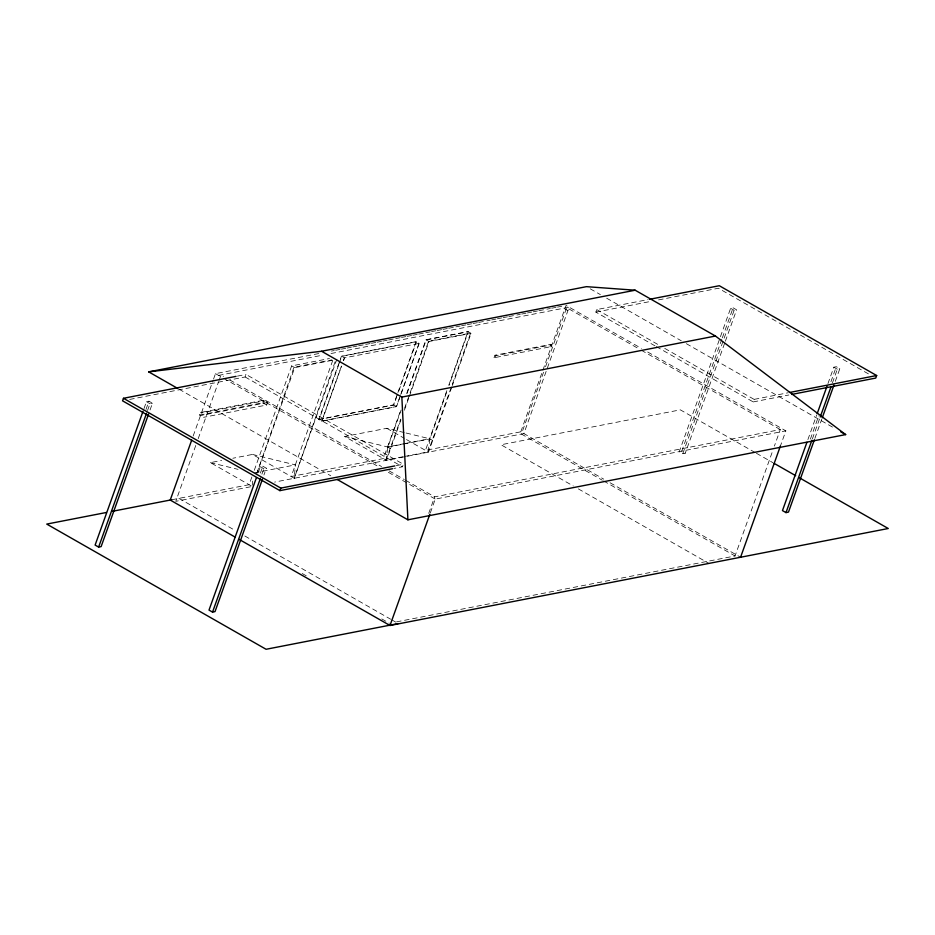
<?xml version="1.0" encoding="UTF-8"?>
<svg xmlns="http://www.w3.org/2000/svg" width="935" height="935" viewBox="0 0 935 935"><rect width="100%" height="100%" fill="white"/><g stroke="black" fill="none" stroke-linecap="round" stroke-linejoin="round"><path stroke-width="0.7" stroke-dasharray="4.67 3.51" d="M252.298 485.125L252.625 481.104M252.497 454.433L295.343 464.882L294.256 478.276L252.497 454.433L232.873 458.255M402.845 456.794L386.026 460.078L387.838 447.105L401.127 409.998M404.247 456.525L428.09 451.885L429.913 438.912L447.129 390.818M256.996 472.759L293.999 367.221L331.867 359.858M335.104 361.775L294.256 478.276L336.799 359.449M144.013 408.513L146.456 401.688L148.945 401.208L152.463 403.207L149.53 411.412M146.012 409.401L148.945 401.208M147.531 410.523L149.974 403.698L152.463 403.207M267.574 402.494L200.487 415.549L199.611 415.058L200.511 412.522L263.6 400.238L267.574 402.494L266.674 405.03L203.561 417.314M193.171 436.002L213.063 380.44M213.542 379.084L215.494 373.649L321.383 353.044M195.777 445.457L175.768 501.335L250.779 486.738M198.208 438.644L218.591 381.725M219.082 380.358L221.022 374.935L223.547 376.373M129.684 399.432L245.099 376.969L246.01 374.444L403.359 464.251L402.459 466.787L393.904 468.447M199.611 415.058L262.712 402.775L263.6 400.238M263.577 403.277L264.5 400.741L201.399 413.025L200.511 412.522M251.889 476.955L249.107 484.704L170.228 500.061M254.262 470.328L291.65 365.889L329.517 358.514M256.354 474.828L294.735 367.642L333.994 359.998M258.399 472.163L260.362 466.694L262.84 466.214L266.358 468.225L263.915 475.05M260.397 473.04L262.84 466.214M261.917 474.162L263.88 468.704L266.358 468.225M332.743 360.442L291.182 476.511L383.385 458.571L400.834 409.834M400.496 395.622L396.557 406.62L321.885 421.147L318.812 419.394L341.439 356.2L416.11 341.661L419.184 343.414L400.986 394.254M338.774 364.603L319.104 419.558L393.775 405.03L396.72 396.791M339.265 363.236L341.731 356.364L416.402 341.824L397.211 395.411M341.415 366.111L321.745 421.066L396.417 406.538L419.044 343.332M343.39 360.618L344.372 357.871L419.184 343.414M321.885 421.147L341.567 366.193M343.531 360.7L344.512 357.953L341.439 356.2M318.812 419.394L393.483 404.867L397.41 393.869M397.913 392.501L416.11 341.661M406.737 393.343L425.928 339.744L467.991 331.563L471.076 333.316L452.376 385.536M407.029 393.506L426.22 339.919L468.283 331.726L449.092 385.325M386.026 460.078L400.694 419.102M404.61 408.174L428.569 341.252L470.632 333.07L428.09 451.885M400.951 419.838L386.459 460.324L344.699 436.493L386.774 428.3L404.738 432.683M404.399 410.22L408.829 397.854M409.32 396.475L429.001 341.509L471.076 333.316M446.837 390.655L425.448 450.378L520.807 431.818L603.718 479.141M448.8 385.15L467.991 331.563M451.885 386.915L428.522 452.131L405.486 438.983M428.733 513.338L434.646 496.859L780.304 429.574L774.402 446.053M430.345 512.824L435.266 499.091L785.844 430.848L780.433 445.96M494.042 357.743L494.954 355.218L550.797 344.349L551.673 344.84L550.762 347.376L549.885 346.873L494.042 357.743L494.919 358.245L495.83 355.721L551.673 344.84M549.885 346.873L550.797 344.349M520.807 431.818L566.061 305.418L641.375 348.393M543.562 372.224L521.426 434.05L602.327 480.228M545.537 366.73L566.692 307.65L640.008 349.491M655.014 345.868L595.852 312.103L596.752 309.578L648.06 299.597M725.361 341.228L736.605 309.812L733.087 307.802L730.609 308.293L679.266 451.687L682.784 453.697L685.262 453.218L724.87 342.596M721.843 339.218L681.744 451.208L685.262 453.218M722.334 337.851L733.087 307.802M682.784 453.697L734.127 310.303L736.605 309.812M656.276 346.593L753.213 401.921L754.113 399.385L788.31 392.735M396.522 621.869L735.05 555.974L772.439 451.558M807.898 439.579L816.699 415M827.942 383.584L833.821 367.198L836.299 366.719L839.817 368.717L834.932 382.38M810.388 439.099L818.698 415.876M830.923 381.737L836.299 366.719M812.398 438.854L819.738 418.377M832.442 382.859L837.339 369.208L839.817 368.717M814.888 438.375L821.725 419.254M331.399 351.092L334.262 350.531M335.688 350.263L339.978 349.421M341.415 349.141L345.705 348.311M347.13 348.03L351.431 347.189M352.857 346.92L357.147 346.079M358.584 345.798L364.311 344.688M365.737 344.407L370.026 343.577M371.464 343.297L375.753 342.455M377.191 342.187L381.48 341.345M382.906 341.065L387.207 340.235M388.633 339.954L394.36 338.844M395.785 338.563L400.075 337.722M401.512 337.442L405.802 336.612M407.239 336.331L411.529 335.501M412.954 335.221L417.255 334.379M418.681 334.099L424.408 332.989M425.834 332.708L430.123 331.878M431.561 331.598L435.85 330.756M437.288 330.487L441.577 329.646M443.003 329.365L447.304 328.536M448.73 328.255L454.457 327.145M455.883 326.864L460.184 326.023M461.609 325.742L465.899 324.912M467.336 324.632L471.626 323.802M473.052 323.522L477.353 322.68M478.778 322.411L490.232 320.179M491.658 319.899L495.947 319.069M497.385 318.788L501.674 317.947M503.1 317.666L507.401 316.836M508.827 316.556L520.281 314.324M521.707 314.055L525.996 313.213M527.433 312.933L531.723 312.103M533.16 311.822L537.45 310.981M538.876 310.712L550.329 308.48M551.755 308.199L556.044 307.37M557.482 307.089L561.771 306.248M218.568 375.414L322.435 355.195M331.002 353.524L569.146 307.171L523.88 433.571L274.621 482.098M237.455 376.104L246.01 374.444M595.852 312.103L650 301.561M658.556 299.901L718.396 288.249L870.719 375.192M251.164 485.873L210.433 462.626L221.653 460.441M254.682 472.806L295.343 464.882M344.699 436.493L387.546 446.942L404.376 443.658M405.778 443.389L429.609 438.749L432.695 440.502M387.838 447.105L401.863 444.382M403.266 444.102L429.913 438.912M396.241 465.642L403.359 464.251M753.213 401.921L788.836 394.979M406.117 433.022L429.609 438.749M210.433 462.626L238.074 469.37M730.609 308.293L734.127 310.303M833.821 367.198L837.339 369.208M590.242 288.822L600.352 294.595M606.675 298.207L681.276 340.784M686.337 343.671L833.015 427.388M596.752 309.578L658.439 344.781M664.738 348.381L754.113 399.385M647.71 352.016L785.844 430.848M641.27 350.216L780.304 429.574M564.81 308.924L567.884 310.677M755.141 452.54L680.341 409.846L501.02 444.756L573.284 485.99M756.403 453.265L772.883 462.661M494.954 355.218L495.83 355.721M425.928 339.744L429.001 341.509M610.052 482.752L740.578 557.248M603.589 480.941L735.05 555.974M578.356 488.888L708.929 563.408M393.483 404.867L396.557 406.62M291.65 365.889L294.735 367.642M386.774 428.3L404.236 438.27M387.546 446.942L390.62 448.695M245.099 376.969L402.459 466.787M229.87 379.984L381.55 466.553M389.135 470.889L404.306 479.538M405.568 480.263L434.646 496.859M215.494 373.649L222.366 377.576M223.64 378.301L379.505 467.266M388.376 472.327L435.266 499.091M262.7 402.775L266.674 405.03M179.041 389.182L330.768 475.786M146.456 401.688L149.974 403.698M260.362 466.694L263.88 468.704M178.912 498.367L234.697 530.203M244.841 536L390.643 619.204M391.905 619.928L395.715 622.102M302.169 573.482L307.218 576.369M381.796 618.935L389.381 623.259"/><path stroke-width="1.4" d="M236.029 376.384L123.455 398.298L122.555 400.823L279.916 490.63L392.478 468.727M143.032 411.248L95.113 545.082L98.631 547.092L101.12 546.613L148.548 414.135M98.631 547.092L146.55 413.258M191.71 440.093L170.228 500.061L235.398 537.251M256.447 477.621L209.008 610.099L212.537 612.109L215.015 611.619L262.454 479.152M212.537 612.109L260.456 478.264M279.916 490.63L280.816 488.105L394.815 465.922M239.208 539.425L390 625.492L429.855 514.203M740.578 557.248L780.433 445.96M806.917 442.313L782.466 510.592L785.996 512.602L788.474 512.123L814.397 439.742M817.19 413.632L826.972 386.319M785.996 512.602L811.907 440.221M820.217 417.01L830.981 386.961M822.216 417.887L833.95 385.115M649.486 299.317L719.307 285.724L876.656 375.531L875.756 378.067L791.688 394.43M177.767 388.469L148.688 371.861L586.444 286.659L635.169 290.212L715.45 336.039L845.661 434.6L407.905 519.813L337.091 479.398M148.688 371.861L321.57 351.256L635.169 290.212M321.57 351.256L401.851 397.083L715.45 336.039M106.438 512.474L46.75 524.091L266.078 649.276L398.252 623.551M112.118 511.363L171.806 499.746M789.736 392.455L876.656 375.531M390 625.492L888.25 528.509L799.507 477.855M840.6 431.713L845.661 434.6M774.157 463.386L795.708 475.693M123.455 398.298L280.816 488.105M401.851 397.083L407.905 519.813"/></g></svg>
